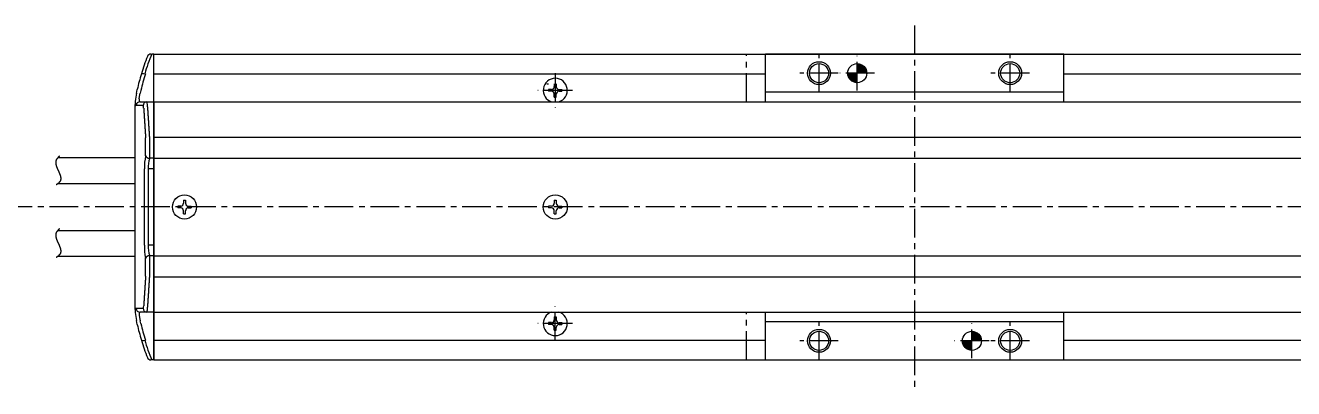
# Model space of a CAD drawing. Extents: x -463 to 533, y 42 to 537.
# Drawn here: x -297.2 to 34.6, y 441.9 to 536.9 of the extents above; entities that cross this region are included whole.
import ezdxf

# ---------------------------------------------------------------- set-up
doc = ezdxf.new("R2010")
doc.units = 0
doc.linetypes.add('CENTER', pattern=[12, 7.5, -1.5, 1.5, -1.5])
doc.linetypes.add('PHANTOM', pattern=[15, 7.5, -1.5, 1.5, -1.5, 1.5, -1.5])
doc.layers.get('0').update_dxf_attribs({"linetype": 'CONTINUOUS'})
doc.layers.add('CENTER', color=1, linetype='CENTER')

# ---------------------------------------------------------------- blocks, each defined once
blk = doc.blocks.new('*X6')
at = {"color": 0}
for p, q in [((-266.67, 312.02), (-266.61, 312.09)), ((-266.66, 311.92), (-266.5, 312.09)), ((-266.65, 311.83), (-266.38, 312.09)), ((-266.62, 311.74), (-266.27, 312.09)), ((-266.6, 311.65), (-266.16, 312.09)), ((-266.56, 311.57), (-266.05, 312.09)), ((-266.53, 311.5), (-265.94, 312.09)), ((-266.48, 311.43), (-265.83, 312.09)), ((-266.44, 311.36), (-265.71, 312.09)), ((-266.39, 311.3), (-265.6, 312.09)), ((-266.34, 311.24), (-265.49, 312.09)), ((-266.28, 311.18), (-265.42, 312.04)), ((-266.23, 311.13), (-265.42, 311.93)), ((-265.42, 313.16), (-265.26, 313.33)), ((-265.42, 313.27), (-265.36, 313.33)), ((-265.42, 313.05), (-265.16, 313.31)), ((-265.42, 312.94), (-265.07, 313.29)), ((-265.42, 312.82), (-264.99, 313.26)), ((-265.42, 312.71), (-264.91, 313.23)), ((-265.42, 312.6), (-264.83, 313.19)), ((-265.42, 312.49), (-264.76, 313.15)), ((-265.42, 312.38), (-264.7, 313.1)), ((-265.42, 312.27), (-264.63, 313.06)), ((-265.42, 312.15), (-264.57, 313)), ((-265.38, 312.09), (-264.52, 312.95)), ((-265.27, 312.09), (-264.46, 312.89)), ((-265.15, 312.09), (-264.42, 312.83)), ((-265.04, 312.09), (-264.37, 312.76)), ((-264.93, 312.09), (-264.33, 312.69)), ((-264.82, 312.09), (-264.29, 312.62)), ((-264.71, 312.09), (-264.26, 312.54)), ((-264.6, 312.09), (-264.23, 312.45)), ((-264.48, 312.09), (-264.2, 312.37)), ((-264.37, 312.09), (-264.19, 312.27)), ((-264.26, 312.09), (-264.18, 312.17)), ((-266.16, 311.08), (-265.42, 311.82)), ((-266.1, 311.03), (-265.42, 311.71)), ((-266.03, 310.99), (-265.42, 311.59)), ((-265.95, 310.95), (-265.42, 311.48)), ((-265.87, 310.92), (-265.42, 311.37)), ((-265.79, 310.89), (-265.42, 311.26)), ((-265.7, 310.87), (-265.42, 311.15)), ((-265.61, 310.85), (-265.42, 311.04)), ((-265.51, 310.84), (-265.42, 310.92))]:
    blk.add_line(p, q, dxfattribs=at)
blk = doc.blocks.new('*X7')
at = {"color": 0}
for p, q in [((-281.67, 347), (-281.58, 347.09)), ((-281.66, 346.9), (-281.47, 347.09)), ((-281.64, 346.81), (-281.36, 347.09)), ((-281.62, 346.72), (-281.25, 347.09)), ((-281.59, 346.63), (-281.14, 347.09)), ((-281.56, 346.56), (-281.03, 347.09)), ((-281.52, 346.48), (-280.91, 347.09)), ((-281.48, 346.41), (-280.8, 347.09)), ((-281.43, 346.35), (-280.69, 347.09)), ((-281.38, 346.28), (-280.58, 347.09)), ((-281.33, 346.22), (-280.47, 347.09)), ((-281.27, 346.17), (-280.42, 347.02)), ((-281.21, 346.12), (-280.42, 346.91)), ((-281.15, 346.07), (-280.42, 346.79)), ((-280.42, 348.25), (-280.34, 348.33)), ((-280.42, 348.14), (-280.24, 348.32)), ((-280.42, 348.02), (-280.14, 348.3)), ((-280.42, 347.91), (-280.05, 348.28)), ((-280.42, 347.8), (-279.97, 348.25)), ((-280.42, 347.69), (-279.89, 348.22)), ((-280.42, 347.58), (-279.82, 348.18)), ((-280.42, 347.46), (-279.75, 348.14)), ((-280.42, 347.35), (-279.68, 348.09)), ((-280.42, 347.24), (-279.62, 348.04)), ((-280.42, 347.13), (-279.56, 347.99)), ((-280.35, 347.09), (-279.51, 347.94)), ((-280.24, 347.09), (-279.45, 347.88)), ((-280.13, 347.09), (-279.41, 347.81)), ((-280.02, 347.09), (-279.36, 347.74)), ((-279.91, 347.09), (-279.32, 347.67)), ((-279.8, 347.09), (-279.28, 347.6)), ((-279.68, 347.09), (-279.25, 347.52)), ((-279.57, 347.09), (-279.22, 347.44)), ((-279.46, 347.09), (-279.2, 347.35)), ((-279.35, 347.09), (-279.18, 347.25)), ((-279.24, 347.09), (-279.17, 347.15)), ((-281.08, 346.02), (-280.42, 346.68)), ((-281.01, 345.98), (-280.42, 346.57)), ((-280.94, 345.95), (-280.42, 346.46)), ((-280.86, 345.91), (-280.42, 346.35)), ((-280.77, 345.89), (-280.42, 346.23)), ((-280.68, 345.86), (-280.42, 346.12)), ((-280.59, 345.85), (-280.42, 346.01)), ((-280.48, 345.84), (-280.42, 345.9))]:
    blk.add_line(p, q, dxfattribs=at)

msp = doc.modelspace()

# ---------------------------------------------------------------- linework, layer by layer
at = {"color": 7, "linetype": 'CONTINUOUS'}
for p, q in [((-264.3, 529.44), (-264.1, 529.44)), ((-263.52, 529.44), (-264.1, 529.44)), ((-263.52, 516.94), (-263.52, 529.44)), ((-263.52, 529.44), (518.48, 529.44)), ((-263.52, 449.44), (-263.52, 529.44)), ((-25.52, 529.44), (-103.52, 529.44)), ((-103.52, 516.94), (-103.52, 529.44)), ((-25.52, 516.94), (-25.52, 529.44)), ((-265.91, 524.26), (-265.76, 524.24)), ((-263.52, 524.24), (-103.52, 524.24)), ((-25.52, 524.24), (518.48, 524.24)), ((-160.77, 521.69), (-160.27, 521.69)), ((-158.77, 521.69), (-158.77, 520.93)), ((-158.27, 521.69), (-158.27, 520.93)), ((-268.1, 519.16), (-267.88, 520.16)), ((-266.91, 519.94), (-267.12, 519.2)), ((-160.27, 520.19), (-160.27, 519.69)), ((-159.52, 520.19), (-160.27, 520.19)), ((-159.52, 519.69), (-160.27, 519.69)), ((-158.77, 518.19), (-158.77, 518.94)), ((-158.77, 518.19), (-158.27, 518.19)), ((-158.27, 518.19), (-158.27, 518.94)), ((-157.52, 520.19), (-156.77, 520.19)), ((-157.52, 519.69), (-156.77, 519.69)), ((-156.77, 520.19), (-156.77, 519.69)), ((-25.52, 519.44), (-103.52, 519.44)), ((-268.52, 515.09), (-268.52, 463.79)), ((-268.42, 517.05), (-268.42, 517.06)), ((-266.35, 515.94), (-268.19, 515.94)), ((-267.19, 516.94), (-263.52, 516.94)), ((-263.52, 516.94), (-263.52, 461.94)), ((-263.52, 516.94), (518.48, 516.94)), ((-263.52, 516.94), (-103.52, 516.94)), ((-25.52, 516.94), (518.48, 516.94)), ((-264.7, 507.69), (-264.71, 507.69)), ((-264.71, 507.69), (-264.71, 502.19)), ((-263.52, 507.71), (518.48, 507.71)), ((-265.69, 502.78), (-265.69, 507.51)), ((-288.64, 502.34), (-268.52, 502.34)), ((-264.71, 502.19), (-264.6, 502.19)), ((-263.52, 502.19), (-264.6, 502.19)), ((-263.52, 502.17), (518.48, 502.17)), ((-266.02, 479.44), (-266.02, 499.44)), ((-265.03, 499.44), (-265.03, 479.44)), ((-263.52, 499.44), (-265.03, 499.44)), ((-288.66, 495.54), (-268.52, 495.54)), ((-255.77, 491.19), (-255.77, 490.43)), ((-255.77, 491.19), (-255.27, 491.19)), ((-255.27, 491.19), (-255.27, 490.43)), ((-158.77, 491.19), (-158.77, 490.43)), ((-158.77, 491.19), (-158.27, 491.19)), ((-158.27, 491.19), (-158.27, 490.43)), ((-257.27, 489.69), (-257.27, 489.19)), ((-256.52, 489.69), (-257.27, 489.69)), ((-256.52, 489.19), (-257.27, 489.19)), ((-255.77, 487.69), (-255.77, 488.44)), ((-255.27, 487.69), (-255.27, 488.44)), ((-254.52, 489.69), (-253.77, 489.69)), ((-254.52, 489.19), (-253.77, 489.19)), ((-253.77, 489.69), (-253.77, 489.19)), ((-160.27, 489.69), (-160.27, 489.19)), ((-159.52, 489.69), (-160.27, 489.69)), ((-159.52, 489.19), (-160.27, 489.19)), ((-158.77, 487.69), (-158.77, 488.44)), ((-158.27, 487.69), (-158.27, 488.44)), ((-157.52, 489.69), (-156.77, 489.69)), ((-157.52, 489.19), (-156.77, 489.19)), ((-156.77, 489.69), (-156.77, 489.19)), ((-255.77, 487.69), (-255.27, 487.69)), ((-158.77, 487.69), (-158.27, 487.69)), ((-288.69, 483.29), (-268.52, 483.29)), ((-263.52, 479.44), (-265.03, 479.44)), ((-288.6, 476.59), (-268.52, 476.59)), ((-265.69, 471.36), (-265.69, 476.1)), ((-264.6, 476.69), (-264.71, 476.68)), ((-264.71, 476.68), (-264.71, 471.19)), ((-263.52, 476.69), (-264.6, 476.69)), ((-263.52, 476.7), (518.48, 476.7)), ((-264.71, 471.19), (-264.7, 471.19)), ((-263.52, 471.17), (518.48, 471.17)), ((-268.42, 461.81), (-268.42, 461.82)), ((-268.19, 462.94), (-266.35, 462.94)), ((-263.52, 461.94), (-267.19, 461.94)), ((-263.52, 461.94), (-263.52, 449.44)), ((-263.52, 461.94), (-103.52, 461.94)), ((-261.52, 461.94), (520.48, 461.94)), ((-103.52, 449.44), (-103.52, 461.94)), ((-25.52, 461.94), (518.48, 461.94)), ((-25.52, 449.44), (-25.52, 461.94)), ((-267.88, 458.72), (-268.1, 459.71)), ((-266.91, 458.94), (-267.12, 459.67)), ((-160.27, 459.19), (-160.27, 458.69)), ((-159.52, 459.19), (-160.27, 459.19)), ((-159.52, 458.69), (-160.27, 458.69)), ((-158.77, 460.69), (-158.77, 459.93)), ((-158.77, 460.69), (-158.27, 460.69)), ((-158.77, 457.19), (-158.77, 457.94)), ((-158.27, 460.69), (-158.27, 459.93)), ((-158.27, 457.19), (-158.27, 457.94)), ((-157.52, 459.19), (-156.77, 459.19)), ((-157.52, 458.69), (-156.77, 458.69)), ((-156.77, 459.19), (-156.77, 458.69)), ((-25.52, 459.44), (-103.52, 459.44)), ((-265.91, 454.61), (-265.76, 454.63)), ((-263.52, 454.64), (-103.52, 454.64)), ((-158.77, 457.19), (-158.27, 457.19)), ((-25.52, 454.64), (518.48, 454.64)), ((-264.1, 449.44), (-264.3, 449.44)), ((-263.52, 449.44), (-264.1, 449.44)), ((-263.52, 449.44), (518.48, 449.44)), ((-103.52, 449.44), (-25.52, 449.44))]:
    msp.add_line(p, q, dxfattribs=at)
at = {"color": 3, "linetype": 'PHANTOM'}
for p, q in [((-108.52, 516.94), (-108.52, 529.44)), ((-108.52, 449.44), (-108.52, 461.94))]:
    msp.add_line(p, q, dxfattribs=at)
at = {"color": 7, "linetype": 'CONTINUOUS'}
for points in [[(-266.8, 524.26), (-266.8, 524.26), (-266.79, 524.28), (-266.68, 524.34), (-266.48, 524.35), (-266.22, 524.32), (-265.91, 524.26)], [(-267.42, 517.74), (-267.33, 518.3), (-267.12, 519.2)], [(-267.42, 461.13), (-267.33, 460.57), (-267.12, 459.67)], [(-266.8, 454.61), (-266.8, 454.61), (-266.79, 454.59), (-266.68, 454.53), (-266.48, 454.52), (-266.22, 454.55), (-265.91, 454.61)]]:
    msp.add_lwpolyline(points, dxfattribs=at)
for points in [[(-266.2, 515.28, 0), (-266.19, 515.22, 0), (-266.19, 515.16, 0), (-266.19, 515.09, 0), (-266.18, 515.03, 0), (-266.18, 514.97, 0), (-266.17, 514.91, 0), (-266.17, 514.85, 0), (-266.17, 514.79, 0), (-266.16, 514.73, 0), (-266.16, 514.67, 0), (-266.16, 514.61, 0), (-266.15, 514.55, 0), (-266.15, 514.49, 0), (-266.14, 514.43, 0), (-266.14, 514.37, 0), (-266.14, 514.3, 0), (-266.13, 514.24, 0), (-266.13, 514.18, 0), (-266.13, 514.12, 0), (-266.12, 514.06, 0), (-266.12, 514, 0), (-266.11, 513.94, 0), (-266.11, 513.88, 0), (-266.11, 513.82, 0), (-266.1, 513.76, 0), (-266.1, 513.7, 0), (-266.09, 513.64, 0), (-266.09, 513.58, 0), (-266.09, 513.52, 0), (-266.08, 513.45, 0), (-266.08, 513.39, 0), (-266.08, 513.33, 0), (-266.07, 513.27, 0), (-266.07, 513.21, 0), (-266.06, 513.15, 0), (-266.06, 513.09, 0), (-266.06, 513.03, 0), (-266.05, 512.97, 0), (-266.05, 512.91, 0), (-266.04, 512.85, 0), (-266.04, 512.79, 0), (-266.04, 512.73, 0), (-266.03, 512.67, 0), (-266.03, 512.6, 0), (-266.02, 512.54, 0), (-266.02, 512.48, 0), (-266.02, 512.42, 0), (-266.01, 512.36, 0), (-266.01, 512.3, 0), (-266.01, 512.24, 0), (-266, 512.18, 0), (-266, 512.12, 0), (-265.99, 512.06, 0), (-265.99, 512, 0), (-265.99, 511.94, 0), (-265.98, 511.88, 0), (-265.98, 511.82, 0), (-265.97, 511.75, 0), (-265.97, 511.69, 0), (-265.97, 511.63, 0), (-265.96, 511.57, 0), (-265.96, 511.51, 0), (-265.95, 511.45, 0), (-265.95, 511.39, 0), (-265.95, 511.33, 0), (-265.94, 511.27, 0), (-265.94, 511.21, 0), (-265.93, 511.15, 0), (-265.93, 511.09, 0), (-265.93, 511.03, 0), (-265.92, 510.97, 0), (-265.92, 510.9, 0), (-265.92, 510.84, 0), (-265.91, 510.78, 0), (-265.91, 510.72, 0), (-265.9, 510.66, 0), (-265.9, 510.6, 0), (-265.9, 510.54, 0), (-265.89, 510.48, 0), (-265.89, 510.42, 0), (-265.88, 510.36, 0), (-265.88, 510.3, 0), (-265.88, 510.24, 0), (-265.87, 510.18, 0), (-265.87, 510.12, 0), (-265.86, 510.06, 0), (-265.86, 509.99, 0), (-265.86, 509.93, 0), (-265.85, 509.87, 0), (-265.85, 509.81, 0), (-265.84, 509.75, 0), (-265.84, 509.69, 0), (-265.84, 509.63, 0), (-265.83, 509.57, 0), (-265.83, 509.51, 0), (-265.82, 509.45, 0), (-265.82, 509.39, 0), (-265.82, 509.33, 0), (-265.81, 509.27, 0), (-265.81, 509.21, 0), (-265.8, 509.15, 0), (-265.8, 509.08, 0), (-265.8, 509.02, 0), (-265.79, 508.96, 0), (-265.79, 508.9, 0), (-265.78, 508.84, 0), (-265.78, 508.78, 0), (-265.78, 508.72, 0), (-265.77, 508.66, 0), (-265.77, 508.6, 0), (-265.76, 508.54, 0), (-265.76, 508.48, 0), (-265.75, 508.42, 0), (-265.75, 508.36, 0), (-265.75, 508.3, 0), (-265.74, 508.24, 0), (-265.74, 508.18, 0), (-265.73, 508.11, 0), (-265.73, 508.05, 0), (-265.73, 507.99, 0), (-265.72, 507.93, 0), (-265.72, 507.87, 0), (-265.71, 507.81, 0), (-265.71, 507.75, 0), (-265.71, 507.69, 0), (-265.7, 507.63, 0), (-265.7, 507.57, 0), (-265.69, 507.51, 0)], [(-265.21, 515.62, 0), (-265.21, 515.56, 0), (-265.2, 515.49, 0), (-265.2, 515.43, 0), (-265.2, 515.37, 0), (-265.19, 515.31, 0), (-265.19, 515.25, 0), (-265.18, 515.18, 0), (-265.18, 515.12, 0), (-265.18, 515.06, 0), (-265.17, 515, 0), (-265.17, 514.94, 0), (-265.17, 514.87, 0), (-265.16, 514.81, 0), (-265.16, 514.75, 0), (-265.15, 514.69, 0), (-265.15, 514.63, 0), (-265.15, 514.56, 0), (-265.14, 514.5, 0), (-265.14, 514.44, 0), (-265.13, 514.38, 0), (-265.13, 514.32, 0), (-265.13, 514.25, 0), (-265.12, 514.19, 0), (-265.12, 514.13, 0), (-265.11, 514.07, 0), (-265.11, 514.01, 0), (-265.11, 513.94, 0), (-265.1, 513.88, 0), (-265.1, 513.82, 0), (-265.1, 513.76, 0), (-265.09, 513.7, 0), (-265.09, 513.63, 0), (-265.08, 513.57, 0), (-265.08, 513.51, 0), (-265.08, 513.45, 0), (-265.07, 513.39, 0), (-265.07, 513.32, 0), (-265.06, 513.26, 0), (-265.06, 513.2, 0), (-265.06, 513.14, 0), (-265.05, 513.08, 0), (-265.05, 513.01, 0), (-265.04, 512.95, 0), (-265.04, 512.89, 0), (-265.04, 512.83, 0), (-265.03, 512.77, 0), (-265.03, 512.7, 0), (-265.02, 512.64, 0), (-265.02, 512.58, 0), (-265.02, 512.52, 0), (-265.01, 512.46, 0), (-265.01, 512.39, 0), (-265, 512.33, 0), (-265, 512.27, 0), (-265, 512.21, 0), (-264.99, 512.15, 0), (-264.99, 512.08, 0), (-264.98, 512.02, 0), (-264.98, 511.96, 0), (-264.98, 511.9, 0), (-264.97, 511.84, 0), (-264.97, 511.77, 0), (-264.96, 511.71, 0), (-264.96, 511.65, 0), (-264.96, 511.59, 0), (-264.95, 511.53, 0), (-264.95, 511.46, 0), (-264.94, 511.4, 0), (-264.94, 511.34, 0), (-264.94, 511.28, 0), (-264.93, 511.22, 0), (-264.93, 511.15, 0), (-264.92, 511.09, 0), (-264.92, 511.03, 0), (-264.92, 510.97, 0), (-264.91, 510.91, 0), (-264.91, 510.84, 0), (-264.9, 510.78, 0), (-264.9, 510.72, 0), (-264.9, 510.66, 0), (-264.89, 510.6, 0), (-264.89, 510.53, 0), (-264.88, 510.47, 0), (-264.88, 510.41, 0), (-264.88, 510.35, 0), (-264.87, 510.29, 0), (-264.87, 510.22, 0), (-264.86, 510.16, 0), (-264.86, 510.1, 0), (-264.86, 510.04, 0), (-264.85, 509.98, 0), (-264.85, 509.91, 0), (-264.84, 509.85, 0), (-264.84, 509.79, 0), (-264.84, 509.73, 0), (-264.83, 509.67, 0), (-264.83, 509.6, 0), (-264.82, 509.54, 0), (-264.82, 509.48, 0), (-264.81, 509.42, 0), (-264.81, 509.36, 0), (-264.81, 509.29, 0), (-264.8, 509.23, 0), (-264.8, 509.17, 0), (-264.79, 509.11, 0), (-264.79, 509.05, 0), (-264.79, 508.99, 0), (-264.78, 508.92, 0), (-264.78, 508.86, 0), (-264.77, 508.8, 0), (-264.77, 508.74, 0), (-264.77, 508.68, 0), (-264.76, 508.61, 0), (-264.76, 508.55, 0), (-264.75, 508.49, 0), (-264.75, 508.43, 0), (-264.74, 508.37, 0), (-264.74, 508.3, 0), (-264.74, 508.24, 0), (-264.73, 508.18, 0), (-264.73, 508.12, 0), (-264.72, 508.06, 0), (-264.72, 507.99, 0), (-264.72, 507.93, 0), (-264.71, 507.87, 0), (-264.71, 507.81, 0), (-264.7, 507.75, 0), (-264.7, 507.68, 0)], [(-288.22, 502.75, 0), (-288.25, 502.72, 0), (-288.28, 502.69, 0), (-288.32, 502.66, 0), (-288.35, 502.63, 0), (-288.38, 502.6, 0), (-288.41, 502.57, 0), (-288.44, 502.54, 0), (-288.48, 502.5, 0), (-288.51, 502.47, 0), (-288.54, 502.44, 0), (-288.57, 502.41, 0), (-288.6, 502.38, 0), (-288.63, 502.34, 0), (-288.67, 502.31, 0), (-288.7, 502.28, 0), (-288.73, 502.24, 0), (-288.75, 502.21, 0), (-288.78, 502.17, 0), (-288.81, 502.14, 0), (-288.84, 502.1, 0), (-288.87, 502.07, 0), (-288.89, 502.03, 0), (-288.92, 502, 0), (-288.94, 501.96, 0), (-288.97, 501.93, 0), (-288.99, 501.89, 0), (-289.01, 501.85, 0), (-289.03, 501.82, 0), (-289.05, 501.78, 0), (-289.07, 501.74, 0), (-289.09, 501.7, 0), (-289.1, 501.66, 0), (-289.12, 501.63, 0), (-289.13, 501.59, 0), (-289.15, 501.55, 0), (-289.16, 501.51, 0), (-289.17, 501.47, 0), (-289.18, 501.43, 0), (-289.19, 501.39, 0), (-289.2, 501.35, 0), (-289.2, 501.31, 0), (-289.21, 501.27, 0), (-289.21, 501.23, 0), (-289.22, 501.19, 0), (-289.22, 501.15, 0), (-289.22, 501.11, 0), (-289.22, 501.06, 0), (-289.22, 501.02, 0), (-289.22, 500.98, 0), (-289.22, 500.94, 0), (-289.22, 500.9, 0), (-289.21, 500.85, 0), (-289.21, 500.81, 0), (-289.2, 500.77, 0), (-289.2, 500.72, 0), (-289.19, 500.68, 0), (-289.18, 500.64, 0), (-289.17, 500.59, 0), (-289.16, 500.55, 0), (-289.15, 500.51, 0), (-289.14, 500.46, 0), (-289.13, 500.42, 0), (-289.12, 500.37, 0), (-289.11, 500.33, 0), (-289.1, 500.28, 0), (-289.08, 500.24, 0), (-289.07, 500.19, 0), (-289.06, 500.15, 0), (-289.04, 500.1, 0), (-289.03, 500.06, 0), (-289.01, 500.01, 0), (-288.99, 499.97, 0), (-288.98, 499.92, 0), (-288.96, 499.88, 0), (-288.94, 499.83, 0), (-288.92, 499.79, 0), (-288.91, 499.74, 0), (-288.89, 499.7, 0), (-288.87, 499.65, 0), (-288.85, 499.6, 0), (-288.83, 499.56, 0), (-288.81, 499.51, 0), (-288.79, 499.47, 0), (-288.77, 499.42, 0), (-288.75, 499.37, 0), (-288.73, 499.33, 0), (-288.71, 499.28, 0), (-288.69, 499.24, 0), (-288.67, 499.19, 0), (-288.65, 499.14, 0), (-288.63, 499.1, 0), (-288.6, 499.05, 0), (-288.58, 499.01, 0), (-288.56, 498.96, 0), (-288.54, 498.91, 0), (-288.52, 498.87, 0), (-288.5, 498.82, 0), (-288.48, 498.78, 0), (-288.46, 498.73, 0), (-288.43, 498.68, 0), (-288.41, 498.64, 0), (-288.39, 498.59, 0), (-288.37, 498.55, 0), (-288.35, 498.5, 0), (-288.33, 498.45, 0), (-288.31, 498.41, 0), (-288.29, 498.36, 0), (-288.27, 498.32, 0), (-288.25, 498.27, 0), (-288.23, 498.23, 0), (-288.22, 498.18, 0), (-288.2, 498.14, 0), (-288.18, 498.09, 0), (-288.16, 498.05, 0), (-288.14, 498, 0), (-288.13, 497.96, 0), (-288.11, 497.91, 0), (-288.09, 497.87, 0), (-288.08, 497.82, 0), (-288.06, 497.78, 0), (-288.05, 497.74, 0), (-288.03, 497.69, 0), (-288.02, 497.65, 0), (-288.01, 497.6, 0), (-288, 497.56, 0), (-287.98, 497.52, 0), (-287.97, 497.47, 0), (-287.96, 497.43, 0), (-287.95, 497.39, 0), (-287.94, 497.35, 0), (-287.93, 497.3, 0), (-287.93, 497.26, 0), (-287.92, 497.22, 0), (-287.91, 497.18, 0), (-287.91, 497.14, 0), (-287.9, 497.09, 0), (-287.9, 497.05, 0), (-287.89, 497.01, 0), (-287.89, 496.97, 0), (-287.89, 496.93, 0), (-287.89, 496.89, 0), (-287.89, 496.85, 0), (-287.89, 496.81, 0), (-287.89, 496.77, 0), (-287.9, 496.73, 0), (-287.9, 496.69, 0), (-287.91, 496.65, 0), (-287.91, 496.61, 0), (-287.92, 496.58, 0), (-287.93, 496.54, 0), (-287.94, 496.5, 0), (-287.95, 496.46, 0), (-287.96, 496.42, 0), (-287.97, 496.39, 0), (-287.98, 496.35, 0), (-288, 496.31, 0), (-288.01, 496.28, 0), (-288.03, 496.24, 0), (-288.05, 496.21, 0), (-288.07, 496.17, 0), (-288.09, 496.14, 0), (-288.11, 496.1, 0), (-288.14, 496.07, 0), (-288.16, 496.03, 0), (-288.19, 496, 0), (-288.21, 495.97, 0), (-288.24, 495.93, 0), (-288.27, 495.9, 0), (-288.3, 495.87, 0), (-288.33, 495.84, 0), (-288.36, 495.81, 0), (-288.39, 495.78, 0), (-288.42, 495.74, 0), (-288.45, 495.71, 0), (-288.49, 495.68, 0), (-288.52, 495.65, 0), (-288.55, 495.62, 0), (-288.59, 495.59, 0), (-288.62, 495.56, 0), (-288.66, 495.54, 0), (-288.7, 495.51, 0), (-288.73, 495.48, 0), (-288.77, 495.45, 0), (-288.8, 495.42, 0), (-288.84, 495.4, 0), (-288.88, 495.37, 0), (-288.91, 495.34, 0), (-288.95, 495.32, 0), (-288.99, 495.29, 0), (-289.02, 495.27, 0), (-289.06, 495.24, 0)], [(-288.22, 483.75, 0), (-288.25, 483.72, 0), (-288.28, 483.69, 0), (-288.32, 483.66, 0), (-288.35, 483.63, 0), (-288.38, 483.6, 0), (-288.41, 483.57, 0), (-288.44, 483.54, 0), (-288.48, 483.5, 0), (-288.51, 483.47, 0), (-288.54, 483.44, 0), (-288.57, 483.41, 0), (-288.6, 483.38, 0), (-288.63, 483.34, 0), (-288.67, 483.31, 0), (-288.7, 483.28, 0), (-288.73, 483.24, 0), (-288.75, 483.21, 0), (-288.78, 483.17, 0), (-288.81, 483.14, 0), (-288.84, 483.1, 0), (-288.87, 483.07, 0), (-288.89, 483.03, 0), (-288.92, 483, 0), (-288.94, 482.96, 0), (-288.97, 482.93, 0), (-288.99, 482.89, 0), (-289.01, 482.85, 0), (-289.03, 482.82, 0), (-289.05, 482.78, 0), (-289.07, 482.74, 0), (-289.09, 482.7, 0), (-289.1, 482.66, 0), (-289.12, 482.63, 0), (-289.13, 482.59, 0), (-289.15, 482.55, 0), (-289.16, 482.51, 0), (-289.17, 482.47, 0), (-289.18, 482.43, 0), (-289.19, 482.39, 0), (-289.2, 482.35, 0), (-289.2, 482.31, 0), (-289.21, 482.27, 0), (-289.21, 482.23, 0), (-289.22, 482.19, 0), (-289.22, 482.15, 0), (-289.22, 482.11, 0), (-289.22, 482.06, 0), (-289.22, 482.02, 0), (-289.22, 481.98, 0), (-289.22, 481.94, 0), (-289.22, 481.9, 0), (-289.21, 481.85, 0), (-289.21, 481.81, 0), (-289.2, 481.77, 0), (-289.2, 481.72, 0), (-289.19, 481.68, 0), (-289.18, 481.64, 0), (-289.17, 481.59, 0), (-289.16, 481.55, 0), (-289.15, 481.51, 0), (-289.14, 481.46, 0), (-289.13, 481.42, 0), (-289.12, 481.37, 0), (-289.11, 481.33, 0), (-289.1, 481.28, 0), (-289.08, 481.24, 0), (-289.07, 481.19, 0), (-289.06, 481.15, 0), (-289.04, 481.1, 0), (-289.03, 481.06, 0), (-289.01, 481.01, 0), (-288.99, 480.97, 0), (-288.98, 480.92, 0), (-288.96, 480.88, 0), (-288.94, 480.83, 0), (-288.92, 480.79, 0), (-288.91, 480.74, 0), (-288.89, 480.7, 0), (-288.87, 480.65, 0), (-288.85, 480.6, 0), (-288.83, 480.56, 0), (-288.81, 480.51, 0), (-288.79, 480.47, 0), (-288.77, 480.42, 0), (-288.75, 480.37, 0), (-288.73, 480.33, 0), (-288.71, 480.28, 0), (-288.69, 480.24, 0), (-288.67, 480.19, 0), (-288.65, 480.14, 0), (-288.63, 480.1, 0), (-288.6, 480.05, 0), (-288.58, 480.01, 0), (-288.56, 479.96, 0), (-288.54, 479.91, 0), (-288.52, 479.87, 0), (-288.5, 479.82, 0), (-288.48, 479.78, 0), (-288.46, 479.73, 0), (-288.43, 479.68, 0), (-288.41, 479.64, 0), (-288.39, 479.59, 0), (-288.37, 479.55, 0), (-288.35, 479.5, 0), (-288.33, 479.45, 0), (-288.31, 479.41, 0), (-288.29, 479.36, 0), (-288.27, 479.32, 0), (-288.25, 479.27, 0), (-288.23, 479.23, 0), (-288.22, 479.18, 0), (-288.2, 479.14, 0), (-288.18, 479.09, 0), (-288.16, 479.05, 0), (-288.14, 479, 0), (-288.13, 478.96, 0), (-288.11, 478.91, 0), (-288.09, 478.87, 0), (-288.08, 478.82, 0), (-288.06, 478.78, 0), (-288.05, 478.74, 0), (-288.03, 478.69, 0), (-288.02, 478.65, 0), (-288.01, 478.6, 0), (-288, 478.56, 0), (-287.98, 478.52, 0), (-287.97, 478.47, 0), (-287.96, 478.43, 0), (-287.95, 478.39, 0), (-287.94, 478.35, 0), (-287.93, 478.3, 0), (-287.93, 478.26, 0), (-287.92, 478.22, 0), (-287.91, 478.18, 0), (-287.91, 478.14, 0), (-287.9, 478.09, 0), (-287.9, 478.05, 0), (-287.89, 478.01, 0), (-287.89, 477.97, 0), (-287.89, 477.93, 0), (-287.89, 477.89, 0), (-287.89, 477.85, 0), (-287.89, 477.81, 0), (-287.89, 477.77, 0), (-287.9, 477.73, 0), (-287.9, 477.69, 0), (-287.91, 477.65, 0), (-287.91, 477.61, 0), (-287.92, 477.58, 0), (-287.93, 477.54, 0), (-287.94, 477.5, 0), (-287.95, 477.46, 0), (-287.96, 477.42, 0), (-287.97, 477.39, 0), (-287.98, 477.35, 0), (-288, 477.31, 0), (-288.01, 477.28, 0), (-288.03, 477.24, 0), (-288.05, 477.21, 0), (-288.07, 477.17, 0), (-288.09, 477.14, 0), (-288.11, 477.1, 0), (-288.14, 477.07, 0), (-288.16, 477.03, 0), (-288.19, 477, 0), (-288.21, 476.97, 0), (-288.24, 476.93, 0), (-288.27, 476.9, 0), (-288.3, 476.87, 0), (-288.33, 476.84, 0), (-288.36, 476.81, 0), (-288.39, 476.78, 0), (-288.42, 476.74, 0), (-288.45, 476.71, 0), (-288.49, 476.68, 0), (-288.52, 476.65, 0), (-288.55, 476.62, 0), (-288.59, 476.59, 0), (-288.62, 476.56, 0), (-288.66, 476.54, 0), (-288.7, 476.51, 0), (-288.73, 476.48, 0), (-288.77, 476.45, 0), (-288.8, 476.42, 0), (-288.84, 476.4, 0), (-288.88, 476.37, 0), (-288.91, 476.34, 0), (-288.95, 476.32, 0), (-288.99, 476.29, 0), (-289.02, 476.27, 0), (-289.06, 476.24, 0)], [(-265.69, 471.36, 0), (-265.7, 471.3, 0), (-265.7, 471.24, 0), (-265.71, 471.18, 0), (-265.71, 471.12, 0), (-265.71, 471.06, 0), (-265.72, 471, 0), (-265.72, 470.94, 0), (-265.73, 470.88, 0), (-265.73, 470.82, 0), (-265.73, 470.76, 0), (-265.74, 470.69, 0), (-265.74, 470.63, 0), (-265.75, 470.57, 0), (-265.75, 470.51, 0), (-265.75, 470.45, 0), (-265.76, 470.39, 0), (-265.76, 470.33, 0), (-265.77, 470.27, 0), (-265.77, 470.21, 0), (-265.78, 470.15, 0), (-265.78, 470.09, 0), (-265.78, 470.03, 0), (-265.79, 469.97, 0), (-265.79, 469.91, 0), (-265.8, 469.85, 0), (-265.8, 469.78, 0), (-265.8, 469.72, 0), (-265.81, 469.66, 0), (-265.81, 469.6, 0), (-265.82, 469.54, 0), (-265.82, 469.48, 0), (-265.82, 469.42, 0), (-265.83, 469.36, 0), (-265.83, 469.3, 0), (-265.84, 469.24, 0), (-265.84, 469.18, 0), (-265.84, 469.12, 0), (-265.85, 469.06, 0), (-265.85, 469, 0), (-265.86, 468.94, 0), (-265.86, 468.88, 0), (-265.86, 468.81, 0), (-265.87, 468.75, 0), (-265.87, 468.69, 0), (-265.88, 468.63, 0), (-265.88, 468.57, 0), (-265.88, 468.51, 0), (-265.89, 468.45, 0), (-265.89, 468.39, 0), (-265.9, 468.33, 0), (-265.9, 468.27, 0), (-265.9, 468.21, 0), (-265.91, 468.15, 0), (-265.91, 468.09, 0), (-265.92, 468.03, 0), (-265.92, 467.97, 0), (-265.92, 467.9, 0), (-265.93, 467.84, 0), (-265.93, 467.78, 0), (-265.93, 467.72, 0), (-265.94, 467.66, 0), (-265.94, 467.6, 0), (-265.95, 467.54, 0), (-265.95, 467.48, 0), (-265.95, 467.42, 0), (-265.96, 467.36, 0), (-265.96, 467.3, 0), (-265.97, 467.24, 0), (-265.97, 467.18, 0), (-265.97, 467.12, 0), (-265.98, 467.05, 0), (-265.98, 466.99, 0), (-265.99, 466.93, 0), (-265.99, 466.87, 0), (-265.99, 466.81, 0), (-266, 466.75, 0), (-266, 466.69, 0), (-266.01, 466.63, 0), (-266.01, 466.57, 0), (-266.01, 466.51, 0), (-266.02, 466.45, 0), (-266.02, 466.39, 0), (-266.02, 466.33, 0), (-266.03, 466.27, 0), (-266.03, 466.2, 0), (-266.04, 466.14, 0), (-266.04, 466.08, 0), (-266.04, 466.02, 0), (-266.05, 465.96, 0), (-266.05, 465.9, 0), (-266.06, 465.84, 0), (-266.06, 465.78, 0), (-266.06, 465.72, 0), (-266.07, 465.66, 0), (-266.07, 465.6, 0), (-266.08, 465.54, 0), (-266.08, 465.48, 0), (-266.08, 465.42, 0), (-266.09, 465.35, 0), (-266.09, 465.29, 0), (-266.09, 465.23, 0), (-266.1, 465.17, 0), (-266.1, 465.11, 0), (-266.11, 465.05, 0), (-266.11, 464.99, 0), (-266.11, 464.93, 0), (-266.12, 464.87, 0), (-266.12, 464.81, 0), (-266.13, 464.75, 0), (-266.13, 464.69, 0), (-266.13, 464.63, 0), (-266.14, 464.57, 0), (-266.14, 464.5, 0), (-266.14, 464.44, 0), (-266.15, 464.38, 0), (-266.15, 464.32, 0), (-266.16, 464.26, 0), (-266.16, 464.2, 0), (-266.16, 464.14, 0), (-266.17, 464.08, 0), (-266.17, 464.02, 0), (-266.17, 463.96, 0), (-266.18, 463.9, 0), (-266.18, 463.84, 0), (-266.19, 463.78, 0), (-266.19, 463.71, 0), (-266.19, 463.65, 0), (-266.2, 463.59, 0)], [(-264.7, 471.18, 0), (-264.7, 471.12, 0), (-264.71, 471.06, 0), (-264.71, 471, 0), (-264.72, 470.94, 0), (-264.72, 470.88, 0), (-264.72, 470.81, 0), (-264.73, 470.75, 0), (-264.73, 470.69, 0), (-264.74, 470.63, 0), (-264.74, 470.57, 0), (-264.74, 470.5, 0), (-264.75, 470.44, 0), (-264.75, 470.38, 0), (-264.76, 470.32, 0), (-264.76, 470.26, 0), (-264.77, 470.19, 0), (-264.77, 470.13, 0), (-264.77, 470.07, 0), (-264.78, 470.01, 0), (-264.78, 469.95, 0), (-264.79, 469.88, 0), (-264.79, 469.82, 0), (-264.79, 469.76, 0), (-264.8, 469.7, 0), (-264.8, 469.64, 0), (-264.81, 469.58, 0), (-264.81, 469.51, 0), (-264.81, 469.45, 0), (-264.82, 469.39, 0), (-264.82, 469.33, 0), (-264.83, 469.27, 0), (-264.83, 469.2, 0), (-264.84, 469.14, 0), (-264.84, 469.08, 0), (-264.84, 469.02, 0), (-264.85, 468.96, 0), (-264.85, 468.89, 0), (-264.86, 468.83, 0), (-264.86, 468.77, 0), (-264.86, 468.71, 0), (-264.87, 468.65, 0), (-264.87, 468.58, 0), (-264.88, 468.52, 0), (-264.88, 468.46, 0), (-264.88, 468.4, 0), (-264.89, 468.34, 0), (-264.89, 468.27, 0), (-264.9, 468.21, 0), (-264.9, 468.15, 0), (-264.9, 468.09, 0), (-264.91, 468.03, 0), (-264.91, 467.96, 0), (-264.92, 467.9, 0), (-264.92, 467.84, 0), (-264.92, 467.78, 0), (-264.93, 467.72, 0), (-264.93, 467.65, 0), (-264.94, 467.59, 0), (-264.94, 467.53, 0), (-264.94, 467.47, 0), (-264.95, 467.41, 0), (-264.95, 467.34, 0), (-264.96, 467.28, 0), (-264.96, 467.22, 0), (-264.96, 467.16, 0), (-264.97, 467.1, 0), (-264.97, 467.03, 0), (-264.98, 466.97, 0), (-264.98, 466.91, 0), (-264.98, 466.85, 0), (-264.99, 466.79, 0), (-264.99, 466.72, 0), (-265, 466.66, 0), (-265, 466.6, 0), (-265, 466.54, 0), (-265.01, 466.48, 0), (-265.01, 466.41, 0), (-265.02, 466.35, 0), (-265.02, 466.29, 0), (-265.02, 466.23, 0), (-265.03, 466.17, 0), (-265.03, 466.1, 0), (-265.04, 466.04, 0), (-265.04, 465.98, 0), (-265.04, 465.92, 0), (-265.05, 465.86, 0), (-265.05, 465.79, 0), (-265.06, 465.73, 0), (-265.06, 465.67, 0), (-265.06, 465.61, 0), (-265.07, 465.55, 0), (-265.07, 465.48, 0), (-265.08, 465.42, 0), (-265.08, 465.36, 0), (-265.08, 465.3, 0), (-265.09, 465.24, 0), (-265.09, 465.17, 0), (-265.1, 465.11, 0), (-265.1, 465.05, 0), (-265.1, 464.99, 0), (-265.11, 464.93, 0), (-265.11, 464.86, 0), (-265.11, 464.8, 0), (-265.12, 464.74, 0), (-265.12, 464.68, 0), (-265.13, 464.62, 0), (-265.13, 464.55, 0), (-265.13, 464.49, 0), (-265.14, 464.43, 0), (-265.14, 464.37, 0), (-265.15, 464.31, 0), (-265.15, 464.24, 0), (-265.15, 464.18, 0), (-265.16, 464.12, 0), (-265.16, 464.06, 0), (-265.17, 464, 0), (-265.17, 463.93, 0), (-265.17, 463.87, 0), (-265.18, 463.81, 0), (-265.18, 463.75, 0), (-265.18, 463.69, 0), (-265.19, 463.62, 0), (-265.19, 463.56, 0), (-265.2, 463.5, 0), (-265.2, 463.44, 0), (-265.2, 463.38, 0), (-265.21, 463.31, 0), (-265.21, 463.25, 0)]]:
    msp.add_polyline3d(points, dxfattribs=at)
for centre, radius in [((-89.52, 524.44), 3), ((-89.52, 524.44), 2.5), ((-79.52, 524.44), 2.5), ((-39.52, 524.44), 3), ((-39.52, 524.44), 2.5), ((-255.52, 489.44), 3.15), ((-158.52, 489.44), 3.15), ((-89.52, 454.44), 3), ((-89.52, 454.44), 2.5), ((-49.52, 454.44), 2.5), ((-39.52, 454.44), 3), ((-39.52, 454.44), 2.5)]:
    msp.add_circle(centre, radius, dxfattribs=at)
for centre, radius, start, end in [((-209.36, 506.94), 60, 158.6289, 163.2172), ((-209.36, 507.44), 59, 158.1066, 163.434), ((-264.3, 528.44), 1, 90, 158.6289), ((-209.36, 506.94), 60, 163.2172, 167.2711), ((-209.36, 506.94), 59, 162.9452, 167.2711), ((-158.52, 519.94), 3.15, 287.7528, 252.2472), ((-159.52, 520.93), 0.748, 270, 0), ((-157.52, 520.93), 0.748, 180, 270), ((-248.52, 515.09), 20, 168.2428, 174.3222), ((-265.82, 517.76), 1.6, 180.866, 211.1276), ((-159.52, 518.94), 0.748, 0, 90.0001), ((-157.52, 518.94), 0.748, 90, 180), ((-248.52, 515.09), 20, 174.3608, 180), ((-265.97, 516.98), 2.45, 178.4425, 205.3692), ((-267.19, 515.94), 0.998, 90.1197, 180.1192), ((-265.36, 515.94), 0.993, 90.3866, 180.3814), ((-267.29, 515.36), 1.09, 355.4589, 31.5464), ((-269.19, 515.81), 3.98, 357.2362, 16.3888), ((-252.92, 499.85), 13.1, 167.0756, 181.7962), ((-264.72, 503.3), 1.1, 208.0711, 270.4788), ((-258.75, 499.85), 6.3, 158.2264, 183.771), ((-256.52, 490.43), 0.748, 270, 0), ((-256.52, 488.44), 0.748, 0, 90.0001), ((-254.52, 490.43), 0.748, 180, 270), ((-254.52, 488.44), 0.748, 90, 180), ((-159.52, 490.43), 0.748, 270, 0), ((-159.52, 488.44), 0.748, 0, 90.0001), ((-157.52, 490.43), 0.748, 180, 270), ((-157.52, 488.44), 0.748, 90, 180), ((-252.28, 479.09), 13.75, 178.5514, 192.5767), ((-258.85, 479.01), 6.19, 176.0145, 201.9881), ((-264.72, 475.58), 1.1, 89.5212, 151.9289), ((-248.52, 463.79), 20, 180, 185.6392), ((-266.31, 461.96), 2.12, 152.4725, 183.7157), ((-248.52, 463.79), 20, 185.6778, 191.7572), ((-267.19, 462.93), 0.998, 179.8808, 269.8803), ((-265.82, 461.11), 1.6, 148.8724, 179.134), ((-267.08, 463.46), 0.898, 324.3599, 8.6348), ((-265.36, 462.93), 0.993, 179.6186, 269.6134), ((-268.36, 462.96), 3.17, 341.1045, 5.2706), ((-158.52, 458.94), 3.15, 107.7528, 72.2472), ((-209.36, 471.94), 60, 192.7289, 196.7828), ((-209.36, 471.94), 59, 192.7289, 197.0548), ((-159.52, 459.93), 0.748, 270, 0), ((-159.52, 457.94), 0.748, 0, 90.0001), ((-157.52, 459.93), 0.748, 180, 270), ((-157.52, 457.94), 0.748, 90, 180), ((-209.36, 471.94), 60, 196.7828, 201.3711), ((-209.36, 471.44), 59, 196.566, 201.8934), ((-264.3, 450.44), 1, 201.3711, 270)]:
    msp.add_arc(centre, radius, start, end, dxfattribs=at)
at = {"layer": 'CENTER', "color": 1, "linetype": 'CENTER'}
for p, q in [((-64.52, 536.94), (-64.52, 441.94)), ((-89.52, 519.4), (-89.52, 529.48)), ((-79.52, 519.9), (-79.52, 528.98)), ((-39.52, 519.4), (-39.52, 529.48)), ((-158.52, 524.48), (-158.52, 515.4)), ((-84.48, 524.44), (-94.56, 524.44)), ((-74.98, 524.44), (-84.06, 524.44)), ((-34.48, 524.44), (-44.56, 524.44)), ((-153.98, 519.94), (-163.06, 519.94)), ((532.64, 489.44), (-300.94, 489.44)), ((-158.52, 454.4), (-158.52, 463.48)), ((-153.98, 458.94), (-163.06, 458.94)), ((-89.52, 449.4), (-89.52, 459.48)), ((-49.52, 449.9), (-49.52, 458.98)), ((-39.52, 449.4), (-39.52, 459.48)), ((-84.48, 454.44), (-94.56, 454.44)), ((-44.98, 454.44), (-54.06, 454.44)), ((-34.48, 454.44), (-44.56, 454.44))]:
    msp.add_line(p, q, dxfattribs=at)

# ---------------------------------------------------------------- block references
at = {"color": 7, "linetype": 'CONTINUOUS', "xscale": 2, "yscale": 2, "zscale": 2}
for name in ['*X7', '*X6']:
    msp.add_blockref(name, (481.33, -169.74), dxfattribs=at)

doc.saveas('drawing.dxf')
